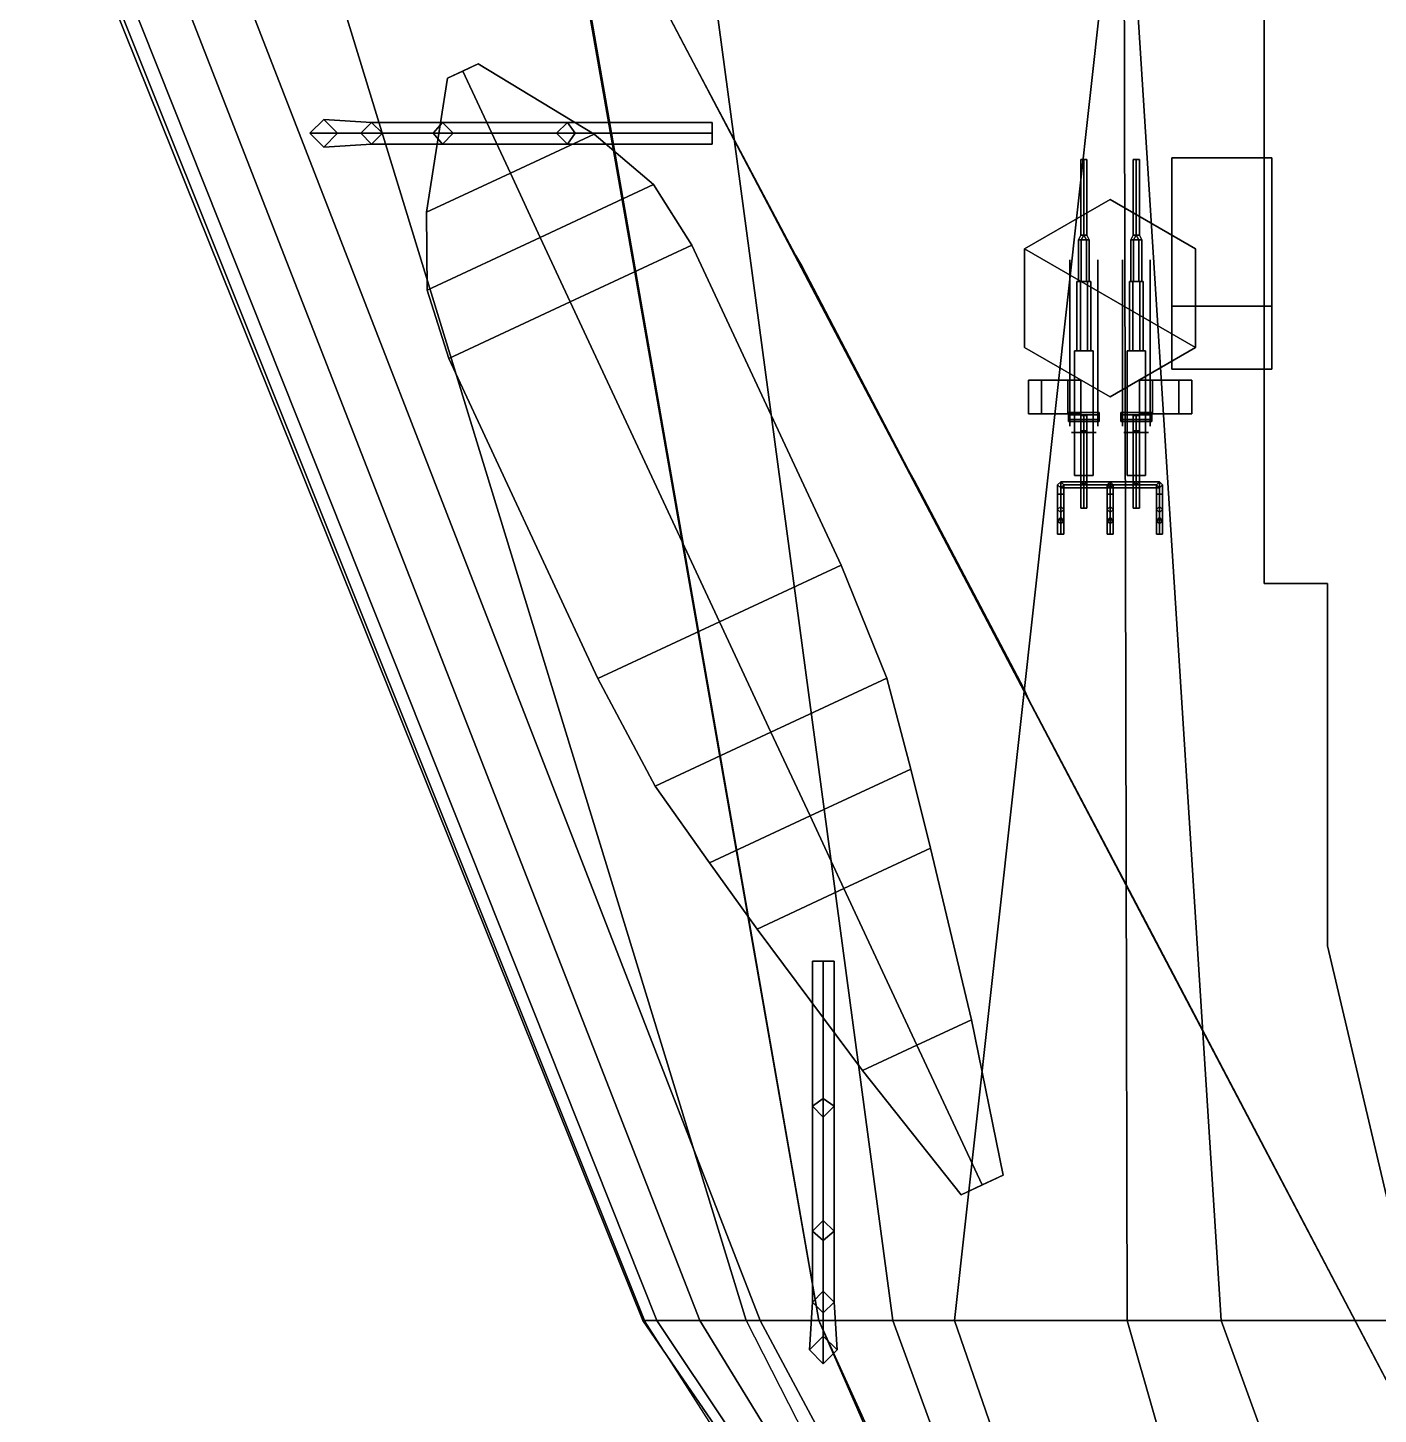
# Model space of a CAD drawing. Header units: millimetres. Extents: x -14 to 14, y -57 to 127.
# Drawn here: x -12 to -3.24, y -47.54 to -38.55 of the extents above; entities that cross this region are included whole.
import ezdxf

# ---------------------------------------------------------------- set-up
doc = ezdxf.new("R2010")
doc.units = ezdxf.units.MM
for name, color, linetype in [('barrel', 1, 'Continuous'), ('boat', 3, 'Continuous'), ('railings', 6, 'Continuous'), ('sleeve', 5, 'Continuous'), ('turret', 2, 'Continuous')]:
    doc.layers.add(name, color=color, linetype=linetype)

msp = doc.modelspace()

# ---------------------------------------------------------------- linework, layer by layer
for points in [[(-12, -37.01, -1.28), (-11.87, -37.01, -1.67), (-7.92, -46.93, -0.04), (-8.01, -46.93, 0.26)], [(-11.97, -37.01, 0.37), (-12, -37.01, -1.28), (-8.01, -46.93, 0.26), (-8, -46.93, 1.35)], [(-10.38, -37.01, 0.37), (-11.97, -37.01, 0.37), (-8, -46.93, 1.35), (-7.34, -46.93, 1.35)], [(-11.87, -37.01, -1.67), (-11.51, -37.01, -2), (-7.64, -46.93, -0.29), (-7.92, -46.93, -0.04)], [(-11.51, -37.01, -2), (-11.1, -37.01, -2.14), (-7.25, -46.93, -0.44), (-7.64, -46.93, -0.29)], [(-11.1, -37.01, -2.14), (-7.72, -37.01, -2.14), (-6.39, -46.93, -0.44), (-7.25, -46.93, -0.44)], [(-8.6, -37.01, 1.98), (-10.38, -37.01, 0.37), (-7.34, -46.93, 1.35), (-6.87, -46.93, 1.98)], [(8.61, -37.01, 3.99), (-8.61, -37.01, 3.99), (-6.87, -46.93, 3.99), (6.87, -46.93, 3.99)], [(-8.61, -37.01, 3.99), (-8.6, -37.01, 1.98), (-6.87, -46.93, 1.98), (-6.87, -46.93, 3.99)], [(-7.72, -37.01, -2.14), (-4.89, -37.01, -3.07), (-5.99, -46.93, -0.99), (-6.39, -46.93, -0.44)], [(-4.89, -37.01, -3.07), (-4.89, -37.01, -3.07), (-4.87, -46.93, -1.54), (-5.99, -46.93, -0.99)], [(-4.89, -37.01, -3.07), (-4.89, -37.01, -3.07), (-4.26, -46.93, -1.72), (-4.87, -46.93, -1.54)], [(-4.89, -37.01, -3.07), (-1.86, -37.01, -3.55), (-1.86, -46.93, -2.01), (-4.26, -46.93, -1.72)], [(-2.86, -47.94, 5.95), (-8.47, -37.27, 5.95), (8.47, -37.27, 5.95), (2.86, -47.94, 5.95)], [(2.86, -47.94, 5.95), (8.47, -37.27, 5.95), (-8.47, -37.27, 5.95), (-2.86, -47.94, 5.95)], [(-3.98, -37.27, 5.95), (-3.98, -37.27, 3.99), (-3.98, -42.15, 3.99), (-3.98, -42.15, 5.95)], [(-10.08, -39.14, 0.58), (-10.17, -39.23, 0.58), (-10.17, -39.23, 4.38), (-10.08, -39.14, 4.38)], [(-10.08, -39.14, 4.38), (-10.17, -39.23, 4.38), (-9.84, -39.23, 5.61), (-9.77, -39.16, 5.57)], [(-9.99, -39.23, 0.58), (-10.08, -39.14, 0.58), (-10.08, -39.14, 4.38), (-9.99, -39.23, 4.38)], [(-9.99, -39.23, 4.38), (-10.08, -39.14, 4.38), (-9.77, -39.16, 5.57), (-9.7, -39.23, 5.53)], [(-9.77, -39.16, 5.57), (-9.84, -39.23, 5.61), (-9.37, -39.23, 6.18), (-9.31, -39.16, 6.13)], [(-9.7, -39.23, 5.53), (-9.77, -39.16, 5.57), (-9.31, -39.16, 6.13), (-9.24, -39.23, 6.07)], [(-9.31, -39.16, 6.13), (-9.37, -39.23, 6.18), (-8.57, -39.23, 6.72), (-8.5, -39.16, 6.67)], [(-9.24, -39.23, 6.07), (-9.31, -39.16, 6.13), (-8.5, -39.16, 6.67), (-8.45, -39.23, 6.61)], [(-8.5, -39.16, 6.67), (-8.57, -39.23, 6.72), (-7.56, -39.23, 6.9), (-7.56, -39.16, 6.82)], [(-8.45, -39.23, 6.61), (-8.5, -39.16, 6.67), (-7.56, -39.16, 6.82), (-7.56, -39.23, 6.75)], [(-7.56, -39.23, 6.9), (-7.56, -39.3, 6.82), (-7.56, -39.23, 6.75), (-7.56, -39.16, 6.82)], [(-10.17, -39.23, 0.58), (-10.08, -39.32, 0.58), (-10.08, -39.32, 4.38), (-10.17, -39.23, 4.38)], [(-10.17, -39.23, 4.38), (-10.08, -39.32, 4.38), (-9.77, -39.3, 5.57), (-9.84, -39.23, 5.61)], [(-10.08, -39.32, 0.58), (-9.99, -39.23, 0.58), (-9.99, -39.23, 4.38), (-10.08, -39.32, 4.38)], [(-10.08, -39.32, 4.38), (-9.99, -39.23, 4.38), (-9.7, -39.23, 5.53), (-9.77, -39.3, 5.57)], [(-9.84, -39.23, 5.61), (-9.77, -39.3, 5.57), (-9.31, -39.3, 6.13), (-9.37, -39.23, 6.18)], [(-9.77, -39.3, 5.57), (-9.7, -39.23, 5.53), (-9.24, -39.23, 6.07), (-9.31, -39.3, 6.13)], [(-9.37, -39.23, 6.18), (-9.31, -39.3, 6.13), (-8.5, -39.3, 6.67), (-8.57, -39.23, 6.72)], [(-9.31, -39.3, 6.13), (-9.24, -39.23, 6.07), (-8.45, -39.23, 6.61), (-8.5, -39.3, 6.67)], [(-8.57, -39.23, 6.72), (-8.5, -39.3, 6.67), (-7.56, -39.3, 6.82), (-7.56, -39.23, 6.9)], [(-8.5, -39.3, 6.67), (-8.45, -39.23, 6.61), (-7.56, -39.23, 6.75), (-7.56, -39.3, 6.82)], [(-3.98, -42.15, 5.95), (-3.98, -42.15, 3.99), (-3.57, -42.15, 3.99), (-3.57, -42.15, 5.95)], [(-3.57, -42.15, 5.95), (-3.57, -42.15, 3.99), (-3.57, -44.5, 3.99), (-3.57, -44.5, 5.95)], [(-2.86, -47.94, 5.95), (-4.75, -44.34, 5.95), (-4.75, -44.34, 6.88), (-2.86, -47.94, 6.88)], [(-2.86, -47.94, 6.88), (-4.75, -44.34, 6.88), (-4.75, -44.34, 5.95), (-2.86, -47.94, 5.95)], [(-3.57, -44.5, 5.95), (-3.57, -44.5, 3.99), (-2.76, -47.94, 3.99), (-2.76, -47.94, 5.95)], [(-6.84, -44.6, 6.9), (-6.77, -44.6, 6.82), (-6.84, -44.6, 6.75), (-6.91, -44.6, 6.82)], [(-6.84, -45.49, 6.61), (-6.91, -45.54, 6.67), (-6.91, -44.6, 6.82), (-6.84, -44.6, 6.75)], [(-6.91, -45.54, 6.67), (-6.84, -45.61, 6.72), (-6.84, -44.6, 6.9), (-6.91, -44.6, 6.82)], [(-6.77, -45.54, 6.67), (-6.84, -45.49, 6.61), (-6.84, -44.6, 6.75), (-6.77, -44.6, 6.82)], [(-6.84, -45.61, 6.72), (-6.77, -45.54, 6.67), (-6.77, -44.6, 6.82), (-6.84, -44.6, 6.9)], [(-6.84, -46.28, 6.07), (-6.91, -46.35, 6.13), (-6.91, -45.54, 6.67), (-6.84, -45.49, 6.61)], [(-6.77, -46.35, 6.13), (-6.84, -46.28, 6.07), (-6.84, -45.49, 6.61), (-6.77, -45.54, 6.67)], [(-6.91, -46.35, 6.13), (-6.84, -46.41, 6.18), (-6.84, -45.61, 6.72), (-6.91, -45.54, 6.67)], [(-6.84, -46.41, 6.18), (-6.77, -46.35, 6.13), (-6.77, -45.54, 6.67), (-6.84, -45.61, 6.72)], [(-6.84, -46.74, 5.53), (-6.91, -46.81, 5.57), (-6.91, -46.35, 6.13), (-6.84, -46.28, 6.07)], [(-6.77, -46.81, 5.57), (-6.84, -46.74, 5.53), (-6.84, -46.28, 6.07), (-6.77, -46.35, 6.13)], [(-6.91, -46.81, 5.57), (-6.84, -46.88, 5.61), (-6.84, -46.41, 6.18), (-6.91, -46.35, 6.13)], [(-6.84, -46.88, 5.61), (-6.77, -46.81, 5.57), (-6.77, -46.35, 6.13), (-6.84, -46.41, 6.18)], [(-6.84, -47.03, 4.38), (-6.93, -47.12, 4.38), (-6.91, -46.81, 5.57), (-6.84, -46.74, 5.53)], [(-6.75, -47.12, 4.38), (-6.84, -47.03, 4.38), (-6.84, -46.74, 5.53), (-6.77, -46.81, 5.57)], [(-6.93, -47.12, 4.38), (-6.84, -47.21, 4.38), (-6.84, -46.88, 5.61), (-6.91, -46.81, 5.57)], [(-6.84, -47.21, 4.38), (-6.75, -47.12, 4.38), (-6.77, -46.81, 5.57), (-6.84, -46.88, 5.61)], [(-8.01, -46.93, 0.26), (-7.92, -46.93, -0.04), (-4.54, -51.99, -0.57)], [(-8, -46.93, 1.35), (-8.01, -46.93, 0.26), (-4.54, -51.99, -0.57), (-4.76, -51.99, -0.04)], [(-7.92, -46.93, -0.04), (-7.64, -46.93, -0.29), (-4.54, -51.99, -0.57)], [(-7.64, -46.93, -0.29), (-7.25, -46.93, -0.44), (-4.54, -51.99, -0.57)], [(-6.87, -46.93, 1.98), (-7.34, -46.93, 1.35), (-4.76, -51.99, -0.04), (-4.66, -51.99, 1.98)], [(-7.25, -46.93, -0.44), (-6.39, -46.93, -0.44), (-4.54, -51.99, -0.57)], [(6.87, -46.93, 3.99), (-6.87, -46.93, 3.99), (-4.57, -51.99, 3.99), (4.57, -51.99, 3.99)], [(-6.87, -46.93, 3.99), (-6.87, -46.93, 1.98), (-4.66, -51.99, 1.98), (-4.57, -51.99, 3.99)], [(-6.39, -46.93, -0.44), (-5.99, -46.93, -0.99), (-4.24, -51.99, -0.91), (-4.54, -51.99, -0.57)], [(-5.99, -46.93, -0.99), (-4.87, -46.93, -1.54), (-3.42, -51.99, -1.42), (-4.24, -51.99, -0.91)], [(-4.87, -46.93, -1.54), (-4.26, -46.93, -1.72), (-2.42, -51.99, -1.78), (-3.42, -51.99, -1.42)], [(-4.26, -46.93, -1.72), (-1.86, -46.93, -2.01), (-0.55, -51.99, -2.04), (-2.42, -51.99, -1.78)], [(-6.84, -47.03, 1.98), (-6.93, -47.12, 1.98), (-6.93, -47.12, 4.38), (-6.84, -47.03, 4.38)], [(-6.75, -47.12, 1.98), (-6.84, -47.03, 1.98), (-6.84, -47.03, 4.38), (-6.75, -47.12, 4.38)], [(-6.93, -47.12, 1.98), (-6.84, -47.21, 1.98), (-6.84, -47.21, 4.38), (-6.93, -47.12, 4.38)], [(-6.84, -47.21, 1.98), (-6.75, -47.12, 1.98), (-6.75, -47.12, 4.38), (-6.84, -47.21, 4.38)]]:
    msp.add_3dface(points)
at = {"layer": 'barrel'}
for points in [[(-5.15, -39.4, 7.01), (-5.17, -39.4, 6.99), (-5.17, -39.89, 6.99), (-5.15, -39.89, 7.01)], [(-5.17, -39.4, 6.99), (-5.15, -39.4, 6.97), (-5.15, -39.89, 6.97), (-5.17, -39.89, 6.99)], [(-5.13, -39.4, 6.99), (-5.15, -39.4, 6.97), (-5.17, -39.4, 6.99), (-5.15, -39.4, 7.01)], [(-5.13, -39.4, 6.99), (-5.15, -39.4, 7.01), (-5.15, -39.89, 7.01), (-5.13, -39.89, 6.99)], [(-5.15, -39.4, 6.97), (-5.13, -39.4, 6.99), (-5.13, -39.89, 6.99), (-5.15, -39.89, 6.97)], [(-4.81, -39.4, 7.01), (-4.83, -39.4, 6.99), (-4.83, -39.89, 6.99), (-4.81, -39.89, 7.01)], [(-4.83, -39.4, 6.99), (-4.81, -39.4, 6.97), (-4.81, -39.89, 6.97), (-4.83, -39.89, 6.99)], [(-4.79, -39.4, 6.99), (-4.81, -39.4, 6.97), (-4.83, -39.4, 6.99), (-4.81, -39.4, 7.01)], [(-4.79, -39.4, 6.99), (-4.81, -39.4, 7.01), (-4.81, -39.89, 7.01), (-4.79, -39.89, 6.99)], [(-4.81, -39.4, 6.97), (-4.79, -39.4, 6.99), (-4.79, -39.89, 6.99), (-4.81, -39.89, 6.97)]]:
    msp.add_3dface(points, dxfattribs=at)
at = {"layer": 'boat'}
for points in [[(-9.4135, -39.7419, 5.3), (-9.278, -38.8732, 5.37), (-9.1783, -38.8267, 5.16), (-8.8698, -39.4883, 4.15)], [(-8.8698, -39.4883, 4.15), (-9.1783, -38.8267, 5.16), (-9.278, -38.8732, 5.37), (-9.4135, -39.7419, 5.3)], [(-9.0786, -38.7802, 5.37), (-9.278, -38.8732, 5.37), (-9.1783, -38.8267, 5.16)], [(-9.1783, -38.8267, 5.16), (-9.1783, -38.8267, 5.16), (-9.278, -38.8732, 5.37), (-9.0786, -38.7802, 5.37)], [(-8.8698, -39.4883, 4.15), (-9.1783, -38.8267, 5.16), (-9.0786, -38.7802, 5.37), (-8.326, -39.2348, 5.3)], [(-8.326, -39.2348, 5.3), (-9.0786, -38.7802, 5.37), (-9.1783, -38.8267, 5.16), (-8.8698, -39.4883, 4.15)], [(-7.9412, -39.5629, 5.24), (-8.326, -39.2348, 5.3), (-8.8698, -39.4883, 4.15), (-8.6754, -39.9052, 4.09)], [(-8.6754, -39.9052, 4.09), (-8.8698, -39.4883, 4.15), (-8.326, -39.2348, 5.3), (-7.9412, -39.5629, 5.24)], [(-8.6754, -39.9052, 4.09), (-8.8698, -39.4883, 4.15), (-9.4135, -39.7419, 5.3), (-9.4095, -40.2476, 5.24)], [(-9.4095, -40.2476, 5.24), (-9.4135, -39.7419, 5.3), (-8.8698, -39.4883, 4.15), (-8.6754, -39.9052, 4.09)], [(-7.6925, -39.9545, 5.22), (-7.9412, -39.5629, 5.24), (-8.6754, -39.9052, 4.09), (-8.4809, -40.3221, 4.06)], [(-8.4809, -40.3221, 4.06), (-8.6754, -39.9052, 4.09), (-7.9412, -39.5629, 5.24), (-7.6925, -39.9545, 5.22)], [(-8.4809, -40.3221, 4.06), (-8.6754, -39.9052, 4.09), (-9.4095, -40.2476, 5.24), (-9.2694, -40.6898, 5.22)], [(-9.2694, -40.6898, 5.22), (-9.4095, -40.2476, 5.24), (-8.6754, -39.9052, 4.09), (-8.4809, -40.3221, 4.06)], [(-7.5132, -42.3976, 4.13), (-8.4809, -40.3221, 4.06), (-7.6925, -39.9545, 5.22), (-6.7247, -42.0299, 5.14)], [(-6.7247, -42.0299, 5.14), (-7.6925, -39.9545, 5.22), (-8.4809, -40.3221, 4.06), (-7.5132, -42.3976, 4.13)], [(-8.3016, -42.7653, 5.14), (-9.2694, -40.6898, 5.22), (-8.4809, -40.3221, 4.06), (-7.5132, -42.3976, 4.13)], [(-7.5132, -42.3976, 4.13), (-8.4809, -40.3221, 4.06), (-9.2694, -40.6898, 5.22), (-8.3016, -42.7653, 5.14)], [(-7.1793, -43.1136, 4.15), (-7.5132, -42.3976, 4.13), (-6.7247, -42.0299, 5.14), (-6.427, -42.7628, 5.15)], [(-6.427, -42.7628, 5.15), (-6.7247, -42.0299, 5.14), (-7.5132, -42.3976, 4.13), (-7.1793, -43.1136, 4.15)], [(-7.9315, -43.4643, 5.15), (-8.3016, -42.7653, 5.14), (-7.5132, -42.3976, 4.13), (-7.1793, -43.1136, 4.15)], [(-7.1793, -43.1136, 4.15), (-7.5132, -42.3976, 4.13), (-8.3016, -42.7653, 5.14), (-7.9315, -43.4643, 5.15)], [(-6.9257, -43.6573, 4.16), (-7.1793, -43.1136, 4.15), (-6.427, -42.7628, 5.15), (-6.2732, -43.3531, 5.18)], [(-6.2732, -43.3531, 5.18), (-6.427, -42.7628, 5.15), (-7.1793, -43.1136, 4.15), (-6.9257, -43.6573, 4.16)], [(-7.5783, -43.9616, 5.18), (-7.9315, -43.4643, 5.15), (-7.1793, -43.1136, 4.15), (-6.9257, -43.6573, 4.16)], [(-6.9257, -43.6573, 4.16), (-7.1793, -43.1136, 4.15), (-7.9315, -43.4643, 5.15), (-7.5783, -43.9616, 5.18)], [(-6.706, -44.1286, 4.31), (-6.9257, -43.6573, 4.16), (-6.2732, -43.3531, 5.18), (-6.144, -43.8666, 5.21)], [(-6.144, -43.8666, 5.21), (-6.2732, -43.3531, 5.18), (-6.9257, -43.6573, 4.16), (-6.706, -44.1286, 4.31)], [(-7.2679, -44.3907, 5.21), (-7.5783, -43.9616, 5.18), (-6.9257, -43.6573, 4.16), (-6.706, -44.1286, 4.31)], [(-6.706, -44.1286, 4.31), (-6.9257, -43.6573, 4.16), (-7.5783, -43.9616, 5.18), (-7.2679, -44.3907, 5.21)], [(-5.8792, -44.9789, 5.28), (-6.144, -43.8666, 5.21), (-6.706, -44.1286, 4.31), (-6.2326, -45.1437, 4.59)], [(-6.2326, -45.1437, 4.59), (-6.706, -44.1286, 4.31), (-6.144, -43.8666, 5.21), (-5.8792, -44.9789, 5.28)], [(-6.2326, -45.1437, 4.59), (-6.706, -44.1286, 4.31), (-7.2679, -44.3907, 5.21), (-6.5861, -45.3085, 5.28)], [(-6.5861, -45.3085, 5.28), (-7.2679, -44.3907, 5.21), (-6.706, -44.1286, 4.31), (-6.2326, -45.1437, 4.59)], [(-5.6741, -45.9866, 5.3), (-5.8792, -44.9789, 5.28), (-6.2326, -45.1437, 4.59), (-5.81, -46.05, 4.94)], [(-5.81, -46.05, 4.94), (-6.2326, -45.1437, 4.59), (-5.8792, -44.9789, 5.28), (-5.6741, -45.9866, 5.3)], [(-5.81, -46.05, 4.94), (-6.2326, -45.1437, 4.59), (-6.5861, -45.3085, 5.28), (-5.9459, -46.1134, 5.3)], [(-5.9459, -46.1134, 5.3), (-6.5861, -45.3085, 5.28), (-6.2326, -45.1437, 4.59), (-5.81, -46.05, 4.94)], [(-5.6741, -45.9866, 5.3), (-5.9459, -46.1134, 5.3), (-5.81, -46.05, 4.94)], [(-5.81, -46.05, 4.94), (-5.81, -46.05, 4.94), (-5.9459, -46.1134, 5.3), (-5.6741, -45.9866, 5.3)]]:
    msp.add_3dface(points, dxfattribs=at)
at = {"layer": 'railings'}
for points in [[(-8.47, -37.27, 5.95), (-7.72, -38.7, 5.95), (-7.72, -38.7, 7.11), (-8.47, -37.27, 7.23)], [(-8.47, -37.27, 7.23), (-7.72, -38.7, 7.11), (-7.72, -38.7, 5.95), (-8.47, -37.27, 5.95)], [(-7.72, -38.7, 6.88), (-7.72, -38.7, 6.81), (-7.02, -40.02, 6.81), (-7.02, -40.02, 6.88)], [(-7.02, -40.02, 6.88), (-7.02, -40.02, 6.81), (-7.72, -38.7, 6.81), (-7.72, -38.7, 6.88)], [(-7.72, -38.7, 6.45), (-7.72, -38.7, 6.38), (-7.02, -40.02, 6.38), (-7.02, -40.02, 6.45)], [(-7.02, -40.02, 6.45), (-7.02, -40.02, 6.38), (-7.72, -38.7, 6.38), (-7.72, -38.7, 6.45)], [(-7.02, -40.02, 5.95), (-6.98, -40.09, 5.95), (-6.98, -40.09, 6.88), (-7.02, -40.02, 6.88)], [(-7.02, -40.02, 6.88), (-6.98, -40.09, 6.88), (-6.98, -40.09, 5.95), (-7.02, -40.02, 5.95)], [(-6.98, -40.09, 6.88), (-6.98, -40.09, 6.81), (-6.29, -41.41, 6.81), (-6.29, -41.41, 6.88)], [(-6.29, -41.41, 6.88), (-6.29, -41.41, 6.81), (-6.98, -40.09, 6.81), (-6.98, -40.09, 6.88)], [(-6.98, -40.09, 6.45), (-6.98, -40.09, 6.38), (-6.29, -41.41, 6.38), (-6.29, -41.41, 6.45)], [(-6.29, -41.41, 6.45), (-6.29, -41.41, 6.38), (-6.98, -40.09, 6.38), (-6.98, -40.09, 6.45)], [(-6.29, -41.41, 6.88), (-6.25, -41.48, 6.88), (-6.25, -41.48, 5.95), (-6.29, -41.41, 5.95)], [(-6.29, -41.41, 5.95), (-6.25, -41.48, 5.95), (-6.25, -41.48, 6.88), (-6.29, -41.41, 6.88)], [(-6.25, -41.48, 6.88), (-6.25, -41.48, 6.81), (-5.54, -42.83, 6.81), (-5.54, -42.83, 6.88)], [(-5.54, -42.83, 6.88), (-5.54, -42.83, 6.81), (-6.25, -41.48, 6.81), (-6.25, -41.48, 6.88)], [(-6.25, -41.48, 6.45), (-6.25, -41.48, 6.38), (-5.54, -42.83, 6.38), (-5.54, -42.83, 6.45)], [(-5.54, -42.83, 6.45), (-5.54, -42.83, 6.38), (-6.25, -41.48, 6.38), (-6.25, -41.48, 6.45)], [(-5.54, -42.83, 5.95), (-5.51, -42.9, 5.95), (-5.51, -42.9, 6.88), (-5.54, -42.83, 6.88)], [(-5.54, -42.83, 6.88), (-5.51, -42.9, 6.88), (-5.51, -42.9, 5.95), (-5.54, -42.83, 5.95)], [(-4.75, -44.34, 6.45), (-4.75, -44.34, 6.38), (-5.51, -42.9, 6.38), (-5.51, -42.9, 6.45)], [(-5.51, -42.9, 6.45), (-5.51, -42.9, 6.38), (-4.75, -44.34, 6.38), (-4.75, -44.34, 6.45)], [(-5.51, -42.9, 6.88), (-5.51, -42.9, 6.81), (-4.75, -44.34, 6.81), (-4.75, -44.34, 6.88)], [(-4.75, -44.34, 6.88), (-4.75, -44.34, 6.81), (-5.51, -42.9, 6.81), (-5.51, -42.9, 6.88)]]:
    msp.add_3dface(points, dxfattribs=at)
at = {"layer": 'sleeve'}
for points in [[(-5.15, -39.89, 7.01), (-5.17, -39.89, 6.99), (-5.185, -39.92, 6.99), (-5.1675, -39.92, 7.0203)], [(-5.17, -39.89, 6.99), (-5.15, -39.89, 6.97), (-5.1675, -39.92, 6.9597), (-5.185, -39.92, 6.99)], [(-5.1675, -39.92, 7.0203), (-5.185, -39.92, 6.99), (-5.185, -40.19, 6.99), (-5.1675, -40.19, 7.0203)], [(-5.185, -39.92, 6.99), (-5.1675, -39.92, 6.9597), (-5.1675, -40.19, 6.9597), (-5.185, -40.19, 6.99)], [(-5.15, -39.89, 7.01), (-5.15, -39.89, 7.01), (-5.1675, -39.92, 7.0203), (-5.1325, -39.92, 7.0203)], [(-5.15, -39.89, 6.97), (-5.15, -39.89, 6.97), (-5.1325, -39.92, 6.9597), (-5.1675, -39.92, 6.9597)], [(-5.1325, -39.92, 7.0203), (-5.1675, -39.92, 7.0203), (-5.1675, -40.19, 7.0203), (-5.1325, -40.19, 7.0203)], [(-5.1675, -39.92, 6.9597), (-5.1325, -39.92, 6.9597), (-5.1325, -40.19, 6.9597), (-5.1675, -40.19, 6.9597)], [(-5.13, -39.89, 6.99), (-5.15, -39.89, 7.01), (-5.1325, -39.92, 7.0203), (-5.115, -39.92, 6.99)], [(-5.15, -39.89, 6.97), (-5.13, -39.89, 6.99), (-5.115, -39.92, 6.99), (-5.1325, -39.92, 6.9597)], [(-5.115, -39.92, 6.99), (-5.1325, -39.92, 7.0203), (-5.1325, -40.19, 7.0203), (-5.115, -40.19, 6.99)], [(-5.1325, -39.92, 6.9597), (-5.115, -39.92, 6.99), (-5.115, -40.19, 6.99), (-5.1325, -40.19, 6.9597)], [(-4.81, -39.89, 7.01), (-4.83, -39.89, 6.99), (-4.845, -39.92, 6.99), (-4.8275, -39.92, 7.0203)], [(-4.83, -39.89, 6.99), (-4.81, -39.89, 6.97), (-4.8275, -39.92, 6.9597), (-4.845, -39.92, 6.99)], [(-4.8275, -39.92, 7.0203), (-4.845, -39.92, 6.99), (-4.845, -40.19, 6.99), (-4.8275, -40.19, 7.0203)], [(-4.845, -39.92, 6.99), (-4.8275, -39.92, 6.9597), (-4.8275, -40.19, 6.9597), (-4.845, -40.19, 6.99)], [(-4.81, -39.89, 7.01), (-4.81, -39.89, 7.01), (-4.8275, -39.92, 7.0203), (-4.7925, -39.92, 7.0203)], [(-4.81, -39.89, 6.97), (-4.81, -39.89, 6.97), (-4.7925, -39.92, 6.9597), (-4.8275, -39.92, 6.9597)], [(-4.7925, -39.92, 7.0203), (-4.8275, -39.92, 7.0203), (-4.8275, -40.19, 7.0203), (-4.7925, -40.19, 7.0203)], [(-4.8275, -39.92, 6.9597), (-4.7925, -39.92, 6.9597), (-4.7925, -40.19, 6.9597), (-4.8275, -40.19, 6.9597)], [(-4.79, -39.89, 6.99), (-4.81, -39.89, 7.01), (-4.7925, -39.92, 7.0203), (-4.775, -39.92, 6.99)], [(-4.81, -39.89, 6.97), (-4.79, -39.89, 6.99), (-4.775, -39.92, 6.99), (-4.7925, -39.92, 6.9597)], [(-4.775, -39.92, 6.99), (-4.7925, -39.92, 7.0203), (-4.7925, -40.19, 7.0203), (-4.775, -40.19, 6.99)], [(-4.7925, -39.92, 6.9597), (-4.775, -39.92, 6.99), (-4.775, -40.19, 6.99), (-4.7925, -40.19, 6.9597)], [(-5.1725, -40.19, 7.029), (-5.195, -40.19, 6.99), (-5.195, -40.64, 6.99), (-5.1725, -40.64, 7.029)], [(-5.195, -40.19, 6.99), (-5.1725, -40.19, 6.951), (-5.1725, -40.64, 6.951), (-5.195, -40.64, 6.99)], [(-5.105, -40.19, 6.99), (-5.195, -40.19, 6.99), (-5.1725, -40.19, 7.029), (-5.1275, -40.19, 7.029)], [(-5.1275, -40.19, 6.951), (-5.1725, -40.19, 6.951), (-5.195, -40.19, 6.99), (-5.105, -40.19, 6.99)], [(-5.1275, -40.19, 7.029), (-5.1725, -40.19, 7.029), (-5.1725, -40.64, 7.029), (-5.1275, -40.64, 7.029)], [(-5.1725, -40.19, 6.951), (-5.1275, -40.19, 6.951), (-5.1275, -40.64, 6.951), (-5.1725, -40.64, 6.951)], [(-5.105, -40.19, 6.99), (-5.1275, -40.19, 7.029), (-5.1275, -40.64, 7.029), (-5.105, -40.64, 6.99)], [(-5.1275, -40.19, 6.951), (-5.105, -40.19, 6.99), (-5.105, -40.64, 6.99), (-5.1275, -40.64, 6.951)], [(-4.8325, -40.19, 7.029), (-4.855, -40.19, 6.99), (-4.855, -40.64, 6.99), (-4.8325, -40.64, 7.029)], [(-4.855, -40.19, 6.99), (-4.8325, -40.19, 6.951), (-4.8325, -40.64, 6.951), (-4.855, -40.64, 6.99)], [(-4.765, -40.19, 6.99), (-4.855, -40.19, 6.99), (-4.8325, -40.19, 7.029), (-4.7875, -40.19, 7.029)], [(-4.7875, -40.19, 6.951), (-4.8325, -40.19, 6.951), (-4.855, -40.19, 6.99), (-4.765, -40.19, 6.99)], [(-4.7875, -40.19, 7.029), (-4.8325, -40.19, 7.029), (-4.8325, -40.64, 7.029), (-4.7875, -40.64, 7.029)], [(-4.8325, -40.19, 6.951), (-4.7875, -40.19, 6.951), (-4.7875, -40.64, 6.951), (-4.8325, -40.64, 6.951)], [(-4.765, -40.19, 6.99), (-4.7875, -40.19, 7.029), (-4.7875, -40.64, 7.029), (-4.765, -40.64, 6.99)], [(-4.7875, -40.19, 6.951), (-4.765, -40.19, 6.99), (-4.765, -40.64, 6.99), (-4.7875, -40.64, 6.951)], [(-5.21, -41.45, 7.06), (-5.09, -41.45, 7.06), (-5.09, -40.64, 7.06), (-5.21, -40.64, 7.06)], [(-5.21, -40.64, 6.94), (-5.09, -40.64, 6.94), (-5.09, -41.45, 6.94), (-5.21, -41.45, 6.94)], [(-5.21, -40.64, 7.06), (-5.21, -40.64, 6.94), (-5.21, -41.45, 6.94), (-5.21, -41.45, 7.06)], [(-5.09, -40.64, 7.06), (-5.09, -40.64, 6.94), (-5.21, -40.64, 6.94), (-5.21, -40.64, 7.06)], [(-5.09, -41.45, 7.06), (-5.09, -41.45, 6.94), (-5.09, -40.64, 6.94), (-5.09, -40.64, 7.06)], [(-4.87, -41.45, 7.06), (-4.75, -41.45, 7.06), (-4.75, -40.64, 7.06), (-4.87, -40.64, 7.06)], [(-4.87, -40.64, 6.94), (-4.75, -40.64, 6.94), (-4.75, -41.45, 6.94), (-4.87, -41.45, 6.94)], [(-4.75, -40.64, 7.06), (-4.75, -40.64, 6.94), (-4.87, -40.64, 6.94), (-4.87, -40.64, 7.06)], [(-4.87, -40.64, 7.06), (-4.87, -40.64, 6.94), (-4.87, -41.45, 6.94), (-4.87, -41.45, 7.06)], [(-4.75, -41.45, 7.06), (-4.75, -41.45, 6.94), (-4.75, -40.64, 6.94), (-4.75, -40.64, 7.06)], [(-5.425, -40.83, 7.2672), (-5.51, -40.83, 7.12), (-5.51, -41.05, 7.12), (-5.425, -41.05, 7.2672)], [(-5.17, -40.83, 7.12), (-5.51, -40.83, 7.12), (-5.425, -40.83, 7.2672), (-5.255, -40.83, 7.2672)], [(-5.51, -40.83, 7.12), (-5.425, -40.83, 6.9728), (-5.425, -41.05, 6.9728), (-5.51, -41.05, 7.12)], [(-5.255, -40.83, 6.9728), (-5.425, -40.83, 6.9728), (-5.51, -40.83, 7.12), (-5.17, -40.83, 7.12)], [(-5.425, -40.83, 6.9728), (-5.255, -40.83, 6.9728), (-5.255, -41.05, 6.9728), (-5.425, -41.05, 6.9728)], [(-5.255, -40.83, 7.2672), (-5.425, -40.83, 7.2672), (-5.425, -41.05, 7.2672), (-5.255, -41.05, 7.2672)], [(-5.17, -40.83, 7.12), (-5.255, -40.83, 7.2672), (-5.255, -41.05, 7.2672), (-5.17, -41.05, 7.12)], [(-5.255, -40.83, 6.9728), (-5.17, -40.83, 7.12), (-5.17, -41.05, 7.12), (-5.255, -41.05, 6.9728)], [(-4.705, -40.83, 7.2672), (-4.79, -40.83, 7.12), (-4.79, -41.05, 7.12), (-4.705, -41.05, 7.2672)], [(-4.45, -40.83, 7.12), (-4.79, -40.83, 7.12), (-4.705, -40.83, 7.2672), (-4.535, -40.83, 7.2672)], [(-4.79, -40.83, 7.12), (-4.705, -40.83, 6.9728), (-4.705, -41.05, 6.9728), (-4.79, -41.05, 7.12)], [(-4.535, -40.83, 6.9728), (-4.705, -40.83, 6.9728), (-4.79, -40.83, 7.12), (-4.45, -40.83, 7.12)], [(-4.705, -40.83, 6.9728), (-4.535, -40.83, 6.9728), (-4.535, -41.05, 6.9728), (-4.705, -41.05, 6.9728)], [(-4.535, -40.83, 7.2672), (-4.705, -40.83, 7.2672), (-4.705, -41.05, 7.2672), (-4.535, -41.05, 7.2672)], [(-4.45, -40.83, 7.12), (-4.535, -40.83, 7.2672), (-4.535, -41.05, 7.2672), (-4.45, -41.05, 7.12)], [(-4.535, -40.83, 6.9728), (-4.45, -40.83, 7.12), (-4.45, -41.05, 7.12), (-4.535, -41.05, 6.9728)], [(-5.51, -41.05, 7.12), (-5.17, -41.05, 7.12), (-5.255, -41.05, 7.2672), (-5.425, -41.05, 7.2672)], [(-5.425, -41.05, 6.9728), (-5.255, -41.05, 6.9728), (-5.17, -41.05, 7.12), (-5.51, -41.05, 7.12)], [(-5.05, -41.055, 7.006), (-5.05, -41.04, 6.98), (-5.25, -41.04, 6.98), (-5.25, -41.055, 7.006)], [(-5.05, -41.04, 6.98), (-5.05, -41.055, 6.954), (-5.25, -41.055, 6.954), (-5.25, -41.04, 6.98)], [(-5.25, -41.085, 7.006), (-5.25, -41.055, 7.006), (-5.25, -41.04, 6.98), (-5.25, -41.1, 6.98)], [(-5.25, -41.1, 6.98), (-5.25, -41.04, 6.98), (-5.25, -41.055, 6.954), (-5.25, -41.085, 6.954)], [(-5.05, -41.085, 7.006), (-5.05, -41.055, 7.006), (-5.25, -41.055, 7.006), (-5.25, -41.085, 7.006)], [(-5.05, -41.055, 6.954), (-5.05, -41.085, 6.954), (-5.25, -41.085, 6.954), (-5.25, -41.055, 6.954)], [(-5.05, -41.1, 6.98), (-5.05, -41.085, 7.006), (-5.25, -41.085, 7.006), (-5.25, -41.1, 6.98)], [(-5.05, -41.085, 6.954), (-5.05, -41.1, 6.98), (-5.25, -41.1, 6.98), (-5.25, -41.085, 6.954)], [(-5.15, -41.06, 6.94), (-5.17, -41.06, 6.92), (-5.17, -41.49, 6.92), (-5.15, -41.51, 6.94)], [(-5.17, -41.06, 6.92), (-5.15, -41.06, 6.9), (-5.15, -41.51, 6.9), (-5.17, -41.49, 6.92)], [(-5.13, -41.06, 6.92), (-5.15, -41.06, 6.94), (-5.15, -41.51, 6.94), (-5.13, -41.49, 6.92)], [(-5.15, -41.06, 6.9), (-5.13, -41.06, 6.92), (-5.13, -41.49, 6.92), (-5.15, -41.51, 6.9)], [(-5.05, -41.1, 6.98), (-5.05, -41.04, 6.98), (-5.05, -41.055, 7.006), (-5.05, -41.085, 7.006)], [(-5.05, -41.085, 6.954), (-5.05, -41.055, 6.954), (-5.05, -41.04, 6.98), (-5.05, -41.1, 6.98)], [(-4.71, -41.055, 7.006), (-4.71, -41.04, 6.98), (-4.91, -41.04, 6.98), (-4.91, -41.055, 7.006)], [(-4.71, -41.04, 6.98), (-4.71, -41.055, 6.954), (-4.91, -41.055, 6.954), (-4.91, -41.04, 6.98)], [(-4.91, -41.085, 7.006), (-4.91, -41.055, 7.006), (-4.91, -41.04, 6.98), (-4.91, -41.1, 6.98)], [(-4.91, -41.1, 6.98), (-4.91, -41.04, 6.98), (-4.91, -41.055, 6.954), (-4.91, -41.085, 6.954)], [(-4.71, -41.085, 7.006), (-4.71, -41.055, 7.006), (-4.91, -41.055, 7.006), (-4.91, -41.085, 7.006)], [(-4.71, -41.055, 6.954), (-4.71, -41.085, 6.954), (-4.91, -41.085, 6.954), (-4.91, -41.055, 6.954)], [(-4.71, -41.1, 6.98), (-4.71, -41.085, 7.006), (-4.91, -41.085, 7.006), (-4.91, -41.1, 6.98)], [(-4.71, -41.085, 6.954), (-4.71, -41.1, 6.98), (-4.91, -41.1, 6.98), (-4.91, -41.085, 6.954)], [(-4.81, -41.06, 6.94), (-4.83, -41.06, 6.92), (-4.83, -41.49, 6.92), (-4.81, -41.51, 6.94)], [(-4.83, -41.06, 6.92), (-4.81, -41.06, 6.9), (-4.81, -41.51, 6.9), (-4.83, -41.49, 6.92)], [(-4.79, -41.06, 6.92), (-4.81, -41.06, 6.94), (-4.81, -41.51, 6.94), (-4.79, -41.49, 6.92)], [(-4.81, -41.06, 6.9), (-4.79, -41.06, 6.92), (-4.79, -41.49, 6.92), (-4.81, -41.51, 6.9)], [(-4.79, -41.05, 7.12), (-4.45, -41.05, 7.12), (-4.535, -41.05, 7.2672), (-4.705, -41.05, 7.2672)], [(-4.705, -41.05, 6.9728), (-4.535, -41.05, 6.9728), (-4.45, -41.05, 7.12), (-4.79, -41.05, 7.12)], [(-4.71, -41.1, 6.98), (-4.71, -41.04, 6.98), (-4.71, -41.055, 7.006), (-4.71, -41.085, 7.006)], [(-4.71, -41.085, 6.954), (-4.71, -41.055, 6.954), (-4.71, -41.04, 6.98), (-4.71, -41.1, 6.98)], [(-5.23, -41.17, 7.41), (-5.19, -41.17, 7.4793), (-5.11, -41.17, 7.4793), (-5.07, -41.17, 7.41)], [(-5.07, -41.17, 7.41), (-5.11, -41.17, 7.4793), (-5.19, -41.17, 7.4793), (-5.23, -41.17, 7.41)], [(-5.11, -41.17, 7.3407), (-5.07, -41.17, 7.41), (-5.23, -41.17, 7.41), (-5.19, -41.17, 7.3407)], [(-5.19, -41.17, 7.3407), (-5.23, -41.17, 7.41), (-5.07, -41.17, 7.41), (-5.11, -41.17, 7.3407)], [(-5.15, -41.16, 7.33), (-5.17, -41.16, 7.31), (-5.17, -41.66, 7.31), (-5.15, -41.66, 7.33)], [(-5.17, -41.16, 7.31), (-5.15, -41.16, 7.29), (-5.15, -41.66, 7.29), (-5.17, -41.66, 7.31)], [(-5.13, -41.16, 7.31), (-5.15, -41.16, 7.29), (-5.17, -41.16, 7.31), (-5.15, -41.16, 7.33)], [(-5.13, -41.16, 7.31), (-5.15, -41.16, 7.33), (-5.15, -41.66, 7.33), (-5.13, -41.66, 7.31)], [(-5.15, -41.16, 7.29), (-5.13, -41.16, 7.31), (-5.13, -41.66, 7.31), (-5.15, -41.66, 7.29)], [(-5.15, -41.17, 7.06), (-5.15, -41.31, 7.3), (-5.15, -41.41, 7.3), (-5.15, -41.26, 7.06)], [(-5.15, -41.26, 7.06), (-5.15, -41.41, 7.3), (-5.15, -41.31, 7.3), (-5.15, -41.17, 7.06)], [(-4.89, -41.17, 7.41), (-4.85, -41.17, 7.4793), (-4.77, -41.17, 7.4793), (-4.73, -41.17, 7.41)], [(-4.73, -41.17, 7.41), (-4.77, -41.17, 7.4793), (-4.85, -41.17, 7.4793), (-4.89, -41.17, 7.41)], [(-4.77, -41.17, 7.3407), (-4.73, -41.17, 7.41), (-4.89, -41.17, 7.41), (-4.85, -41.17, 7.3407)], [(-4.85, -41.17, 7.3407), (-4.89, -41.17, 7.41), (-4.73, -41.17, 7.41), (-4.77, -41.17, 7.3407)], [(-4.81, -41.16, 7.33), (-4.83, -41.16, 7.31), (-4.83, -41.66, 7.31), (-4.81, -41.66, 7.33)], [(-4.83, -41.16, 7.31), (-4.81, -41.16, 7.29), (-4.81, -41.66, 7.29), (-4.83, -41.66, 7.31)], [(-4.79, -41.16, 7.31), (-4.81, -41.16, 7.29), (-4.83, -41.16, 7.31), (-4.81, -41.16, 7.33)], [(-4.79, -41.16, 7.31), (-4.81, -41.16, 7.33), (-4.81, -41.66, 7.33), (-4.79, -41.66, 7.31)], [(-4.81, -41.16, 7.29), (-4.79, -41.16, 7.31), (-4.79, -41.66, 7.31), (-4.81, -41.66, 7.29)], [(-4.81, -41.17, 7.06), (-4.81, -41.31, 7.3), (-4.81, -41.41, 7.3), (-4.81, -41.26, 7.06)], [(-4.81, -41.26, 7.06), (-4.81, -41.41, 7.3), (-4.81, -41.31, 7.3), (-4.81, -41.17, 7.06)], [(-5.21, -41.45, 6.94), (-5.09, -41.45, 6.94), (-5.09, -41.45, 7.06), (-5.21, -41.45, 7.06)], [(-4.87, -41.45, 6.94), (-4.75, -41.45, 6.94), (-4.75, -41.45, 7.06), (-4.87, -41.45, 7.06)], [(-5.3, -41.49, 7.12), (-5.32, -41.51, 7.1), (-5.32, -41.57, 7.16), (-5.3, -41.57, 7.18)], [(-5.3, -41.49, 6.92), (-5.32, -41.51, 6.9), (-5.32, -41.51, 7.1), (-5.3, -41.49, 7.12)], [(-5.32, -41.51, 6.9), (-5.3, -41.53, 6.92), (-5.3, -41.53, 7.08), (-5.32, -41.51, 7.1)], [(-5.32, -41.51, 7.1), (-5.3, -41.53, 7.08), (-5.3, -41.57, 7.14), (-5.32, -41.57, 7.16)], [(-5.3, -41.49, 6.92), (-5.28, -41.51, 6.94), (-4.68, -41.51, 6.94), (-4.66, -41.49, 6.92)], [(-5.28, -41.51, 6.9), (-5.3, -41.49, 6.92), (-4.66, -41.49, 6.92), (-4.68, -41.51, 6.9)], [(-5.28, -41.51, 7.1), (-5.3, -41.49, 7.12), (-5.3, -41.57, 7.18), (-5.28, -41.57, 7.16)], [(-5.28, -41.51, 6.9), (-5.3, -41.49, 6.92), (-5.3, -41.49, 7.12), (-5.28, -41.51, 7.1)], [(-5.28, -41.51, 6.94), (-5.3, -41.53, 6.92), (-4.66, -41.53, 6.92), (-4.68, -41.51, 6.94)], [(-5.3, -41.53, 6.92), (-5.28, -41.51, 6.9), (-4.68, -41.51, 6.9), (-4.66, -41.53, 6.92)], [(-5.3, -41.53, 6.92), (-5.28, -41.51, 6.9), (-5.28, -41.51, 7.1), (-5.3, -41.53, 7.08)], [(-5.3, -41.53, 7.08), (-5.28, -41.51, 7.1), (-5.28, -41.57, 7.16), (-5.3, -41.57, 7.14)], [(-4.98, -41.49, 7.12), (-5, -41.51, 7.1), (-5, -41.57, 7.16), (-4.98, -41.57, 7.18)], [(-4.98, -41.49, 6.92), (-5, -41.51, 6.9), (-5, -41.51, 7.1), (-4.98, -41.49, 7.12)], [(-5, -41.51, 6.9), (-4.98, -41.53, 6.92), (-4.98, -41.53, 7.08), (-5, -41.51, 7.1)], [(-5, -41.51, 7.1), (-4.98, -41.53, 7.08), (-4.98, -41.57, 7.14), (-5, -41.57, 7.16)], [(-4.96, -41.51, 7.1), (-4.98, -41.49, 7.12), (-4.98, -41.57, 7.18), (-4.96, -41.57, 7.16)], [(-4.96, -41.51, 6.9), (-4.98, -41.49, 6.92), (-4.98, -41.49, 7.12), (-4.96, -41.51, 7.1)], [(-4.98, -41.53, 6.92), (-4.96, -41.51, 6.9), (-4.96, -41.51, 7.1), (-4.98, -41.53, 7.08)], [(-4.98, -41.53, 7.08), (-4.96, -41.51, 7.1), (-4.96, -41.57, 7.16), (-4.98, -41.57, 7.14)], [(-4.66, -41.49, 7.12), (-4.68, -41.51, 7.1), (-4.68, -41.57, 7.16), (-4.66, -41.57, 7.18)], [(-4.66, -41.49, 6.92), (-4.68, -41.51, 6.9), (-4.68, -41.51, 7.1), (-4.66, -41.49, 7.12)], [(-4.68, -41.51, 6.9), (-4.66, -41.53, 6.92), (-4.66, -41.53, 7.08), (-4.68, -41.51, 7.1)], [(-4.68, -41.51, 7.1), (-4.66, -41.53, 7.08), (-4.66, -41.57, 7.14), (-4.68, -41.57, 7.16)], [(-4.64, -41.51, 7.1), (-4.66, -41.49, 7.12), (-4.66, -41.57, 7.18), (-4.64, -41.57, 7.16)], [(-4.64, -41.51, 6.9), (-4.66, -41.49, 6.92), (-4.66, -41.49, 7.12), (-4.64, -41.51, 7.1)], [(-4.66, -41.53, 6.92), (-4.64, -41.51, 6.9), (-4.64, -41.51, 7.1), (-4.66, -41.53, 7.08)], [(-4.66, -41.53, 7.08), (-4.64, -41.51, 7.1), (-4.64, -41.57, 7.16), (-4.66, -41.57, 7.14)], [(-5.3, -41.57, 7.18), (-5.32, -41.57, 7.16), (-5.32, -41.67, 7.16), (-5.3, -41.65, 7.18)], [(-5.32, -41.57, 7.16), (-5.3, -41.57, 7.14), (-5.3, -41.65, 7.14), (-5.32, -41.67, 7.16)], [(-5.28, -41.57, 7.16), (-5.3, -41.57, 7.18), (-5.3, -41.65, 7.18), (-5.28, -41.67, 7.16)], [(-5.3, -41.57, 7.14), (-5.28, -41.57, 7.16), (-5.28, -41.67, 7.16), (-5.3, -41.65, 7.14)], [(-4.98, -41.57, 7.18), (-5, -41.57, 7.16), (-5, -41.67, 7.16), (-4.98, -41.65, 7.18)], [(-5, -41.57, 7.16), (-4.98, -41.57, 7.14), (-4.98, -41.65, 7.14), (-5, -41.67, 7.16)], [(-4.96, -41.57, 7.16), (-4.98, -41.57, 7.18), (-4.98, -41.65, 7.18), (-4.96, -41.67, 7.16)], [(-4.98, -41.57, 7.14), (-4.96, -41.57, 7.16), (-4.96, -41.67, 7.16), (-4.98, -41.65, 7.14)], [(-4.66, -41.57, 7.18), (-4.68, -41.57, 7.16), (-4.68, -41.67, 7.16), (-4.66, -41.65, 7.18)], [(-4.68, -41.57, 7.16), (-4.66, -41.57, 7.14), (-4.66, -41.65, 7.14), (-4.68, -41.67, 7.16)], [(-4.64, -41.57, 7.16), (-4.66, -41.57, 7.18), (-4.66, -41.65, 7.18), (-4.64, -41.67, 7.16)], [(-4.66, -41.57, 7.14), (-4.64, -41.57, 7.16), (-4.64, -41.67, 7.16), (-4.66, -41.65, 7.14)], [(-5.3, -41.65, 7.08), (-5.32, -41.67, 7.1), (-5.32, -41.67, 7.21), (-5.3, -41.65, 7.23)], [(-5.3, -41.73, 7.02), (-5.32, -41.75, 7.05), (-5.32, -41.67, 7.1), (-5.3, -41.65, 7.08)], [(-5.3, -41.65, 7.23), (-5.32, -41.67, 7.21), (-5.32, -41.74, 7.26), (-5.3, -41.72, 7.28)], [(-5.32, -41.67, 7.1), (-5.3, -41.69, 7.12), (-5.3, -41.69, 7.19), (-5.32, -41.67, 7.21)], [(-5.32, -41.75, 7.05), (-5.3, -41.76, 7.07), (-5.3, -41.69, 7.12), (-5.32, -41.67, 7.1)], [(-5.32, -41.67, 7.21), (-5.3, -41.69, 7.19), (-5.3, -41.76, 7.24), (-5.32, -41.74, 7.26)], [(-5.32, -41.83, 7.26), (-5.3, -41.83, 7.28), (-5.3, -41.72, 7.28), (-5.32, -41.74, 7.26)], [(-5.28, -41.67, 7.1), (-5.3, -41.65, 7.08), (-5.3, -41.65, 7.23), (-5.28, -41.67, 7.21)], [(-5.28, -41.75, 7.05), (-5.3, -41.73, 7.02), (-5.3, -41.65, 7.08), (-5.28, -41.67, 7.1)], [(-5.28, -41.67, 7.21), (-5.3, -41.65, 7.23), (-5.3, -41.72, 7.28), (-5.28, -41.74, 7.26)], [(-5.3, -41.69, 7.12), (-5.28, -41.67, 7.1), (-5.28, -41.67, 7.21), (-5.3, -41.69, 7.19)], [(-5.3, -41.76, 7.07), (-5.28, -41.75, 7.05), (-5.28, -41.67, 7.1), (-5.3, -41.69, 7.12)], [(-5.3, -41.69, 7.19), (-5.28, -41.67, 7.21), (-5.28, -41.74, 7.26), (-5.3, -41.76, 7.24)], [(-5.3, -41.83, 7.28), (-5.28, -41.83, 7.26), (-5.28, -41.74, 7.26), (-5.3, -41.72, 7.28)], [(-5.15, -41.66, 7.33), (-5.17, -41.66, 7.31), (-5.15, -41.66, 7.29), (-5.13, -41.66, 7.31)], [(-4.98, -41.65, 7.08), (-5, -41.67, 7.1), (-5, -41.67, 7.21), (-4.98, -41.65, 7.23)], [(-4.98, -41.73, 7.02), (-5, -41.75, 7.05), (-5, -41.67, 7.1), (-4.98, -41.65, 7.08)], [(-4.98, -41.65, 7.23), (-5, -41.67, 7.21), (-5, -41.74, 7.26), (-4.98, -41.72, 7.28)], [(-5, -41.67, 7.1), (-4.98, -41.69, 7.12), (-4.98, -41.69, 7.19), (-5, -41.67, 7.21)], [(-5, -41.75, 7.05), (-4.98, -41.76, 7.07), (-4.98, -41.69, 7.12), (-5, -41.67, 7.1)], [(-5, -41.67, 7.21), (-4.98, -41.69, 7.19), (-4.98, -41.76, 7.24), (-5, -41.74, 7.26)], [(-5, -41.83, 7.26), (-4.98, -41.83, 7.28), (-4.98, -41.72, 7.28), (-5, -41.74, 7.26)], [(-4.96, -41.67, 7.1), (-4.98, -41.65, 7.08), (-4.98, -41.65, 7.23), (-4.96, -41.67, 7.21)], [(-4.96, -41.75, 7.05), (-4.98, -41.73, 7.02), (-4.98, -41.65, 7.08), (-4.96, -41.67, 7.1)], [(-4.96, -41.67, 7.21), (-4.98, -41.65, 7.23), (-4.98, -41.72, 7.28), (-4.96, -41.74, 7.26)], [(-4.98, -41.69, 7.12), (-4.96, -41.67, 7.1), (-4.96, -41.67, 7.21), (-4.98, -41.69, 7.19)], [(-4.98, -41.76, 7.07), (-4.96, -41.75, 7.05), (-4.96, -41.67, 7.1), (-4.98, -41.69, 7.12)], [(-4.98, -41.69, 7.19), (-4.96, -41.67, 7.21), (-4.96, -41.74, 7.26), (-4.98, -41.76, 7.24)], [(-4.98, -41.83, 7.28), (-4.96, -41.83, 7.26), (-4.96, -41.74, 7.26), (-4.98, -41.72, 7.28)], [(-4.81, -41.66, 7.33), (-4.83, -41.66, 7.31), (-4.81, -41.66, 7.29), (-4.79, -41.66, 7.31)], [(-4.66, -41.65, 7.08), (-4.68, -41.67, 7.1), (-4.68, -41.67, 7.21), (-4.66, -41.65, 7.23)], [(-4.66, -41.73, 7.02), (-4.68, -41.75, 7.05), (-4.68, -41.67, 7.1), (-4.66, -41.65, 7.08)], [(-4.66, -41.65, 7.23), (-4.68, -41.67, 7.21), (-4.68, -41.74, 7.26), (-4.66, -41.72, 7.28)], [(-4.68, -41.67, 7.1), (-4.66, -41.69, 7.12), (-4.66, -41.69, 7.19), (-4.68, -41.67, 7.21)], [(-4.68, -41.75, 7.05), (-4.66, -41.76, 7.07), (-4.66, -41.69, 7.12), (-4.68, -41.67, 7.1)], [(-4.68, -41.67, 7.21), (-4.66, -41.69, 7.19), (-4.66, -41.76, 7.24), (-4.68, -41.74, 7.26)], [(-4.68, -41.83, 7.26), (-4.66, -41.83, 7.28), (-4.66, -41.72, 7.28), (-4.68, -41.74, 7.26)], [(-4.64, -41.67, 7.1), (-4.66, -41.65, 7.08), (-4.66, -41.65, 7.23), (-4.64, -41.67, 7.21)], [(-4.64, -41.75, 7.05), (-4.66, -41.73, 7.02), (-4.66, -41.65, 7.08), (-4.64, -41.67, 7.1)], [(-4.64, -41.67, 7.21), (-4.66, -41.65, 7.23), (-4.66, -41.72, 7.28), (-4.64, -41.74, 7.26)], [(-4.66, -41.69, 7.12), (-4.64, -41.67, 7.1), (-4.64, -41.67, 7.21), (-4.66, -41.69, 7.19)], [(-4.66, -41.76, 7.07), (-4.64, -41.75, 7.05), (-4.64, -41.67, 7.1), (-4.66, -41.69, 7.12)], [(-4.66, -41.69, 7.19), (-4.64, -41.67, 7.21), (-4.64, -41.74, 7.26), (-4.66, -41.76, 7.24)], [(-4.66, -41.83, 7.28), (-4.64, -41.83, 7.26), (-4.64, -41.74, 7.26), (-4.66, -41.72, 7.28)], [(-5.3, -41.73, 7.02), (-5.28, -41.75, 7.05), (-5.3, -41.76, 7.07), (-5.32, -41.75, 7.05)], [(-5.3, -41.83, 7.24), (-5.32, -41.83, 7.26), (-5.32, -41.74, 7.26), (-5.3, -41.76, 7.24)], [(-5.28, -41.83, 7.26), (-5.3, -41.83, 7.24), (-5.3, -41.76, 7.24), (-5.28, -41.74, 7.26)], [(-4.98, -41.73, 7.02), (-4.96, -41.75, 7.05), (-4.98, -41.76, 7.07), (-5, -41.75, 7.05)], [(-4.98, -41.83, 7.24), (-5, -41.83, 7.26), (-5, -41.74, 7.26), (-4.98, -41.76, 7.24)], [(-4.96, -41.83, 7.26), (-4.98, -41.83, 7.24), (-4.98, -41.76, 7.24), (-4.96, -41.74, 7.26)], [(-4.66, -41.73, 7.02), (-4.64, -41.75, 7.05), (-4.66, -41.76, 7.07), (-4.68, -41.75, 7.05)], [(-4.66, -41.83, 7.24), (-4.68, -41.83, 7.26), (-4.68, -41.74, 7.26), (-4.66, -41.76, 7.24)], [(-4.64, -41.83, 7.26), (-4.66, -41.83, 7.24), (-4.66, -41.76, 7.24), (-4.64, -41.74, 7.26)], [(-5.3, -41.83, 7.24), (-5.28, -41.83, 7.26), (-5.3, -41.83, 7.28), (-5.32, -41.83, 7.26)], [(-4.98, -41.83, 7.24), (-4.96, -41.83, 7.26), (-4.98, -41.83, 7.28), (-5, -41.83, 7.26)], [(-4.66, -41.83, 7.24), (-4.64, -41.83, 7.26), (-4.66, -41.83, 7.28), (-4.68, -41.83, 7.26)]]:
    msp.add_3dface(points, dxfattribs=at)
at = {"layer": 'turret'}
for points in [[(-3.93, -39.39, 6.43), (-4.58, -39.39, 6.43), (-4.58, -39.39, 6.98), (-3.93, -39.39, 6.98)], [(-4.58, -40.76, 6.43), (-4.58, -39.39, 6.43), (-3.93, -39.39, 6.43), (-3.93, -40.76, 6.43)], [(-3.93, -39.39, 6.98), (-4.58, -39.39, 6.98), (-4.58, -40.35, 7.43), (-3.93, -40.35, 7.43)], [(-4.58, -40.35, 7.43), (-4.58, -39.39, 6.98), (-4.58, -39.39, 6.43), (-4.58, -40.76, 6.43)], [(-3.93, -40.76, 6.43), (-3.93, -39.39, 6.43), (-3.93, -39.39, 6.98), (-3.93, -40.35, 7.43)], [(-5.5343, -39.98, 6.43), (-4.4257, -40.62, 6.43), (-4.4257, -39.98, 6.43), (-4.98, -39.66, 6.43)], [(-5.5343, -39.98, 6.43), (-4.98, -39.66, 6.43), (-4.98, -39.66, 5.95), (-5.5343, -39.98, 5.95)], [(-4.98, -39.66, 6.43), (-4.4257, -39.98, 6.43), (-4.4257, -39.98, 5.95), (-4.98, -39.66, 5.95)], [(-5.5343, -40.62, 6.43), (-4.98, -40.94, 6.43), (-4.4257, -40.62, 6.43), (-5.5343, -39.98, 6.43)], [(-5.5343, -40.62, 6.43), (-5.5343, -39.98, 6.43), (-5.5343, -39.98, 5.95), (-5.5343, -40.62, 5.95)], [(-4.4257, -39.98, 6.43), (-4.4257, -40.62, 6.43), (-4.4257, -40.62, 5.95), (-4.4257, -39.98, 5.95)], [(-5.24, -41.1, 6.95), (-5.24, -40.96, 7.11), (-5.24, -40.05, 6.43), (-5.24, -40.43, 6.43)], [(-5.24, -40.43, 6.43), (-5.24, -40.05, 6.43), (-5.24, -40.96, 7.11), (-5.24, -41.1, 6.95)], [(-5.06, -41.1, 6.95), (-5.06, -40.96, 7.11), (-5.06, -40.05, 6.43), (-5.06, -40.43, 6.43)], [(-5.06, -40.43, 6.43), (-5.06, -40.05, 6.43), (-5.06, -40.96, 7.11), (-5.06, -41.1, 6.95)], [(-4.9, -41.1, 6.95), (-4.9, -40.96, 7.11), (-4.9, -40.05, 6.43), (-4.9, -40.43, 6.43)], [(-4.9, -40.43, 6.43), (-4.9, -40.05, 6.43), (-4.9, -40.96, 7.11), (-4.9, -41.1, 6.95)], [(-4.72, -41.1, 6.95), (-4.72, -40.96, 7.11), (-4.72, -40.05, 6.43), (-4.72, -40.43, 6.43)], [(-4.72, -40.43, 6.43), (-4.72, -40.05, 6.43), (-4.72, -40.96, 7.11), (-4.72, -41.1, 6.95)], [(-3.93, -40.35, 7.43), (-4.58, -40.35, 7.43), (-4.58, -40.76, 6.43), (-3.93, -40.76, 6.43)], [(-4.98, -40.94, 6.43), (-5.5343, -40.62, 6.43), (-5.5343, -40.62, 5.95), (-4.98, -40.94, 5.95)], [(-4.4257, -40.62, 6.43), (-4.98, -40.94, 6.43), (-4.98, -40.94, 5.95), (-4.4257, -40.62, 5.95)], [(-5.24, -41.1, 6.95), (-5.24, -40.96, 7.11), (-5.24, -41.04, 7.11), (-5.24, -41.13, 7.02)], [(-5.24, -41.13, 7.02), (-5.24, -41.04, 7.11), (-5.24, -40.96, 7.11), (-5.24, -41.1, 6.95)], [(-5.06, -41.1, 6.95), (-5.06, -40.96, 7.11), (-5.06, -41.04, 7.11), (-5.06, -41.13, 7.02)], [(-5.06, -41.13, 7.02), (-5.06, -41.04, 7.11), (-5.06, -40.96, 7.11), (-5.06, -41.1, 6.95)], [(-4.9, -41.1, 6.95), (-4.9, -40.96, 7.11), (-4.9, -41.04, 7.11), (-4.9, -41.13, 7.02)], [(-4.9, -41.13, 7.02), (-4.9, -41.04, 7.11), (-4.9, -40.96, 7.11), (-4.9, -41.1, 6.95)], [(-4.72, -41.1, 6.95), (-4.72, -40.96, 7.11), (-4.72, -41.04, 7.11), (-4.72, -41.13, 7.02)], [(-4.72, -41.13, 7.02), (-4.72, -41.04, 7.11), (-4.72, -40.96, 7.11), (-4.72, -41.1, 6.95)]]:
    msp.add_3dface(points, dxfattribs=at)

doc.saveas('drawing.dxf')
